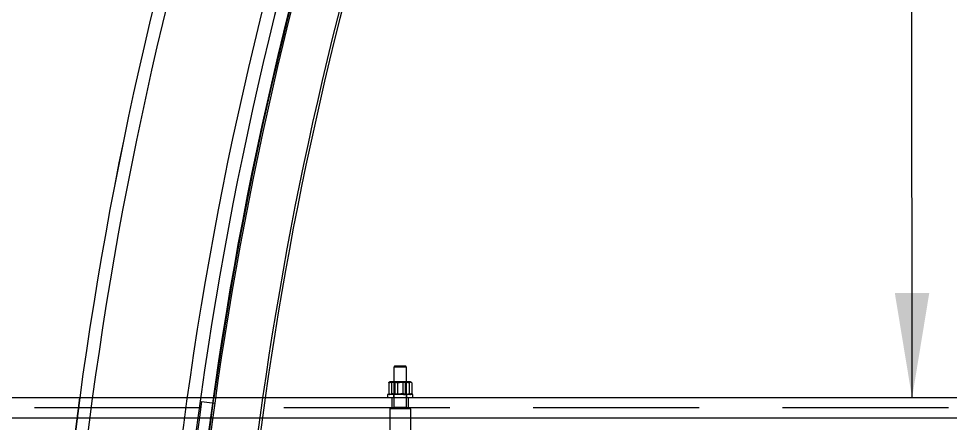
# Model space of a CAD drawing. Header units: metres. Extents: x 0 to 21025, y 0 to 14850.
# Drawn here: x 5858.3 to 6303.2, y 9324 to 9517.1 of the extents above; entities that cross this region are included whole.
import ezdxf

# ---------------------------------------------------------------- set-up
doc = ezdxf.new("R2010")
doc.units = ezdxf.units.M
doc.header["$LTSCALE"] = 25
doc.linetypes.add('HIDDEN2', pattern=[4.7625, 3.175, -1.5875])
for name, color, linetype in [('SDM', 7, 'Continuous'), ('SL1', 8, 'Continuous'), ('SL4', 4, 'Continuous'), ('ST1', 7, 'HIDDEN2')]:
    doc.layers.add(name, color=color, linetype=linetype)
doc.styles.add('ROMANS', font='ROMANS.SHX')
doc.dimstyles.new('25___1-25', dxfattribs={"dimscale": 25, "dimtxt": 2.5, "dimasz": 2, "dimexe": 1.5, "dimexo": 1, "dimgap": 0.5, "dimtad": 1, "dimzin": 12, "dimtxsty": 'ROMANS', "dimcen": 0, "dimclrd": 256, "dimclre": 256, "dimclrt": 3, "dimazin": 3, "dimtfac": 1, "dimtmove": 0, "dimatfit": 0, "dimfxl": 1, "dimlwd": -1, "dimlwe": -1, "dimarcsym": 0})

msp = doc.modelspace()

# ---------------------------------------------------------------- linework, layer by layer
at = {"layer": 'SL1', "flags": 128}
msp.add_lwpolyline([(5942.684, 9261.149), (5946.703, 9298.517), (5951.569, 9336.149)], dxfattribs=at)
at = {"layer": 'SL1'}
for radius, start, end in [(1815.5, 149.15062, 195.405213), (1821.509, 149.434444, 172.2934), (1821.5, 149.434005, 172.293361), (1770.7, 148.748969, 196.991383), (1764.35, 149.040337, 197.163636), (1758.35, 149.333401, 197.2484), (1758, 149.350397, 172.013208), (1758, 149.350395, 172.013208), (1757.277, 149.385333, 172.093727), (1735, 150.210959, 171.906626), (1733.83, 150.240526, 171.901129), (1735, 171.906626, 174.401371), (1733.83, 171.901129, 174.397582)]:
    msp.add_arc((7692.517, 9091.884), radius, start, end, dxfattribs=at)
at = {"layer": 'SL4'}
for p, q in [((6038.014, 9351.384), (6037.514, 9350.884)), ((6037.514, 9350.884), (6037.514, 9343.849)), ((6043.514, 9350.884), (6037.514, 9350.884)), ((6038.014, 9351.384), (6043.014, 9351.384)), ((6043.514, 9350.884), (6043.014, 9351.384)), ((6043.514, 9343.849), (6043.514, 9350.884)), ((6035.003, 9343.402), (6037.126, 9343.849)), ((6035.003, 9343.402), (6035.003, 9338.195)), ((6035.514, 9343.849), (6035.39, 9343.777)), ((6037.126, 9343.849), (6035.514, 9343.849)), ((6042.005, 9343.849), (6037.126, 9343.849)), ((6039.25, 9343.402), (6042.005, 9343.849)), ((6039.25, 9343.402), (6039.25, 9338.195)), ((6045.393, 9343.849), (6042.005, 9343.849)), ((6044.761, 9343.402), (6044.761, 9338.195)), ((6046.025, 9343.402), (6044.977, 9343.622)), ((6045.639, 9343.777), (6045.514, 9343.849)), ((6046.025, 9343.402), (6046.025, 9338.195)), ((6490.517, 9336.149), (5540.514, 9336.149)), ((6034.514, 9337.749), (6034.514, 9336.149)), ((6046.514, 9337.749), (6034.514, 9337.749)), ((6035.003, 9338.195), (6037.126, 9337.749)), ((6035.39, 9337.82), (6035.514, 9337.749)), ((6039.25, 9338.195), (6042.005, 9337.749)), ((6046.025, 9338.195), (6044.977, 9337.975)), ((6045.514, 9337.749), (6045.639, 9337.82)), ((6045.629, 9337.841), (6046.025, 9338.195)), ((6046.514, 9336.149), (6046.514, 9337.749)), ((5540.514, 9326.624), (6330.277, 9326.624))]:
    msp.add_line(p, q, dxfattribs=at)
for points, knots in [([(6035.003, 9343.402), (6035.056, 9343.472), (6035.184, 9343.641), (6035.317, 9343.689), (6035.395, 9343.718)], [0, 0, 0, 0, 0.4139362, 1, 1, 1, 1]), ([(6037.126, 9343.849), (6037.177, 9343.848), (6037.894, 9343.842), (6038.596, 9343.614), (6039.25, 9343.402)], [0, 0, 0, 0, 0.0702006, 1, 1, 1, 1]), ([(6042.005, 9343.849), (6042.07, 9343.848), (6043.001, 9343.842), (6043.913, 9343.614), (6044.761, 9343.402)], [0, 0, 0, 0, 0.0702006, 1, 1, 1, 1]), ([(6044.761, 9343.402), (6044.814, 9343.469), (6045.02, 9343.731), (6045.234, 9343.799), (6045.393, 9343.849)], [0, 0, 0, 0, 0.2575513, 1, 1, 1, 1]), ([(6045.393, 9343.849), (6045.45, 9343.842), (6045.664, 9343.817), (6045.873, 9343.577), (6046.025, 9343.402)], [0, 0, 0, 0, 0.2686336, 1, 1, 1, 1]), ([(6035.003, 9338.195), (6035.056, 9338.125), (6035.184, 9337.956), (6035.317, 9337.908), (6035.395, 9337.879)], [0, 0, 0, 0, 0.4139362, 1, 1, 1, 1]), ([(6037.126, 9337.749), (6037.177, 9337.749), (6037.894, 9337.755), (6038.596, 9337.983), (6039.25, 9338.195)], [0, 0, 0, 0, 0.0702006, 1, 1, 1, 1]), ([(6042.005, 9337.749), (6042.07, 9337.749), (6043.001, 9337.755), (6043.913, 9337.983), (6044.761, 9338.195)], [0, 0, 0, 0, 0.0702006, 1, 1, 1, 1]), ([(6044.761, 9338.195), (6044.814, 9338.128), (6045.02, 9337.866), (6045.234, 9337.799), (6045.393, 9337.749)], [0, 0, 0, 0, 0.2575513, 1, 1, 1, 1])]:
    msp.add_open_spline(points, degree=3, knots=knots, dxfattribs=at)
at = {"layer": 'ST1'}
for p, q in [((6035.395, 9343.718), (6035.636, 9343.849)), ((6036.268, 9343.402), (6036.268, 9338.195)), ((6037.514, 9343.849), (6037.514, 9343.823)), ((6037.514, 9343.849), (6037.514, 9331.634)), ((6043.514, 9343.823), (6037.514, 9343.823)), ((6037.514, 9343.823), (6038.014, 9343.473)), ((6043.014, 9343.473), (6038.014, 9343.473)), ((6038.014, 9343.473), (6038.014, 9338.099)), ((6041.779, 9343.402), (6039.023, 9343.849)), ((6041.779, 9343.402), (6041.779, 9338.195)), ((6043.014, 9343.473), (6043.514, 9343.823)), ((6043.014, 9338.099), (6043.014, 9343.473)), ((6043.514, 9343.823), (6043.514, 9343.849)), ((6043.514, 9331.634), (6043.514, 9343.849)), ((6044.977, 9343.622), (6043.902, 9343.849)), ((5945.654, 9334.476), (5951.943, 9333.602)), ((6036.514, 9336.149), (6036.514, 9331.386)), ((6037.314, 9337.749), (6037.314, 9336.149)), ((6038.014, 9338.099), (6037.514, 9337.749)), ((6038.014, 9338.099), (6043.014, 9338.099)), ((6041.779, 9338.195), (6039.023, 9337.749)), ((6043.514, 9337.749), (6043.014, 9338.099)), ((6043.714, 9336.149), (6043.714, 9337.749)), ((6044.977, 9337.975), (6043.902, 9337.749)), ((6044.514, 9331.386), (6044.514, 9336.149)), ((6540.514, 9331.386), (5540.514, 9331.386)), ((6036.014, 9331.384), (6035.514, 9330.884)), ((6045.514, 9330.884), (6035.514, 9330.884)), ((6035.514, 9330.884), (6035.514, 9316.634)), ((6036.014, 9331.384), (6045.014, 9331.384)), ((6043.472, 9331.634), (6037.556, 9331.634)), ((6045.514, 9330.884), (6045.014, 9331.384)), ((6045.514, 9316.634), (6045.514, 9330.884)), ((5540.514, 9326.624), (6330.277, 9326.624))]:
    msp.add_line(p, q, dxfattribs=at)
at = {"layer": 'ST1', "flags": 128}
for points in [[(5887.46, 9336.149), (5881.991, 9291.611), (5878.889, 9261.149)], [(5878.898, 9261.149), (5883.643, 9305.981), (5887.469, 9336.149)], [(5942.684, 9261.149), (5946.703, 9298.517), (5951.569, 9336.149)]]:
    msp.add_lwpolyline(points, dxfattribs=at)
at = {"layer": 'ST1'}
for centre, radius, start, end in [((7692.517, 9091.884), 1763.627, 172.093727, 181.393017), ((7692.517, 9091.884), 1757.277, 172.093727, 181.393017), ((6037.264, 9331.634), 0.25, 270, 0), ((6043.764, 9331.634), 0.25, 180, 270)]:
    msp.add_arc(centre, radius, start, end, dxfattribs=at)
for points, knots in [([(6039.023, 9343.849), (6038.958, 9343.848), (6038.027, 9343.842), (6037.116, 9343.614), (6036.268, 9343.402)], [0, 0, 0, 0, 0.07020058, 1, 1, 1, 1]), ([(6043.902, 9343.849), (6043.852, 9343.848), (6043.135, 9343.842), (6042.432, 9343.614), (6041.779, 9343.402)], [0, 0, 0, 0, 0.0702006, 1, 1, 1, 1]), ([(6039.023, 9337.749), (6038.958, 9337.749), (6038.027, 9337.755), (6037.116, 9337.983), (6036.268, 9338.195)], [0, 0, 0, 0, 0.0702006, 1, 1, 1, 1]), ([(6043.902, 9337.749), (6043.852, 9337.749), (6043.135, 9337.755), (6042.432, 9337.983), (6041.779, 9338.195)], [0, 0, 0, 0, 0.0702006, 1, 1, 1, 1])]:
    msp.add_open_spline(points, degree=3, knots=knots, dxfattribs=at)

# ---------------------------------------------------------------- leaders
at = {"layer": 'SDM'}
msp.add_leader([(6284.916, 9336.149), (6284.85, 9660.758)], dimstyle='25___1-25', override={"dimgap": 0.5, "dimtad": 0}, dxfattribs=at)

doc.saveas('drawing.dxf')
